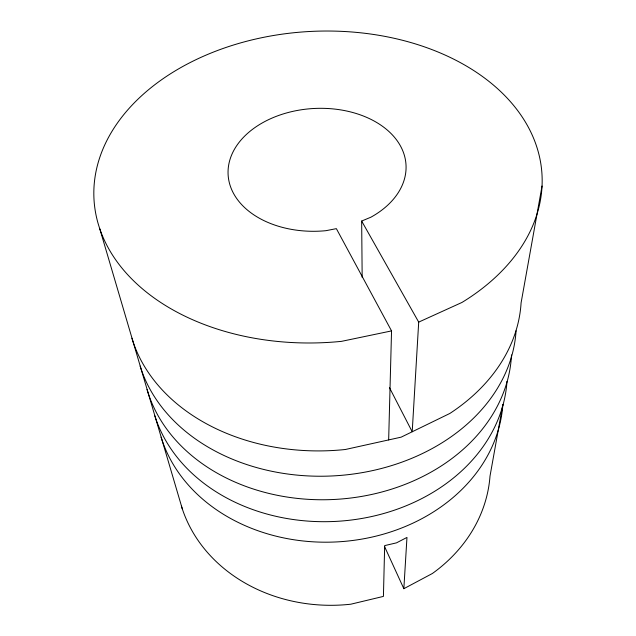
<?xml version="1.0" encoding="UTF-8"?>
<svg xmlns="http://www.w3.org/2000/svg" width="636" height="636" viewBox="0 0 636 636"><rect width="100%" height="100%" fill="white"/><g stroke="black" fill="none" stroke-linecap="round" stroke-linejoin="round"><path stroke-width="0.95" d="M388.66 439.921L391.545 330.911L336.365 228.642L325.934 230.685A89.08 61.39 -3.1 0 1 230.606 157.633A89.08 61.39 -3.1 0 1 365.899 117.048A89.08 61.39 -3.1 0 1 370.923 217.186L361.661 221.05L362.17 277.391M361.661 221.05L418.703 322.11L412.208 431.772L389.494 387.706M161.099 437.171A173.731 142.734 -3.1 0 0 345.944 541.236A173.731 142.734 -3.1 0 0 502.869 404.416L490.006 476.118A157.084 135.675 -3.1 0 1 432.369 573.505L403.844 588.697L406.968 537.428L396.474 542.858L384.669 545.608L383.421 596.401L350.834 604.2A157.084 135.675 -3.1 0 1 181.443 506.177M542.039 186.038L521.083 302.887A197.271 150.358 -3.1 0 1 449.843 413.456L401.133 437.163L345.372 449.493A197.271 150.358 -3.1 0 1 131.922 338.201M418.703 322.11L461.959 302.45A224.341 155.741 -3.1 0 0 434.634 50.642A224.341 155.741 -3.1 0 0 99.272 158.984A224.341 155.741 -3.1 0 0 341.556 341.341L391.545 330.911M384.502 546.459L403.844 588.697M99.78 228.817L182.341 508.983M506.995 381.401A179.074 144.706 -3.1 0 1 345.722 520.645A179.074 144.706 -3.1 0 1 154.842 415.888M511.503 354.928A184.75 146.646 -3.1 0 1 344.267 498.727A184.75 146.646 -3.1 0 1 147.027 389.439M516.074 330.792A190.808 148.538 -3.1 0 1 343.289 475.164A190.808 148.538 -3.1 0 1 140.151 366.082"/></g></svg>
